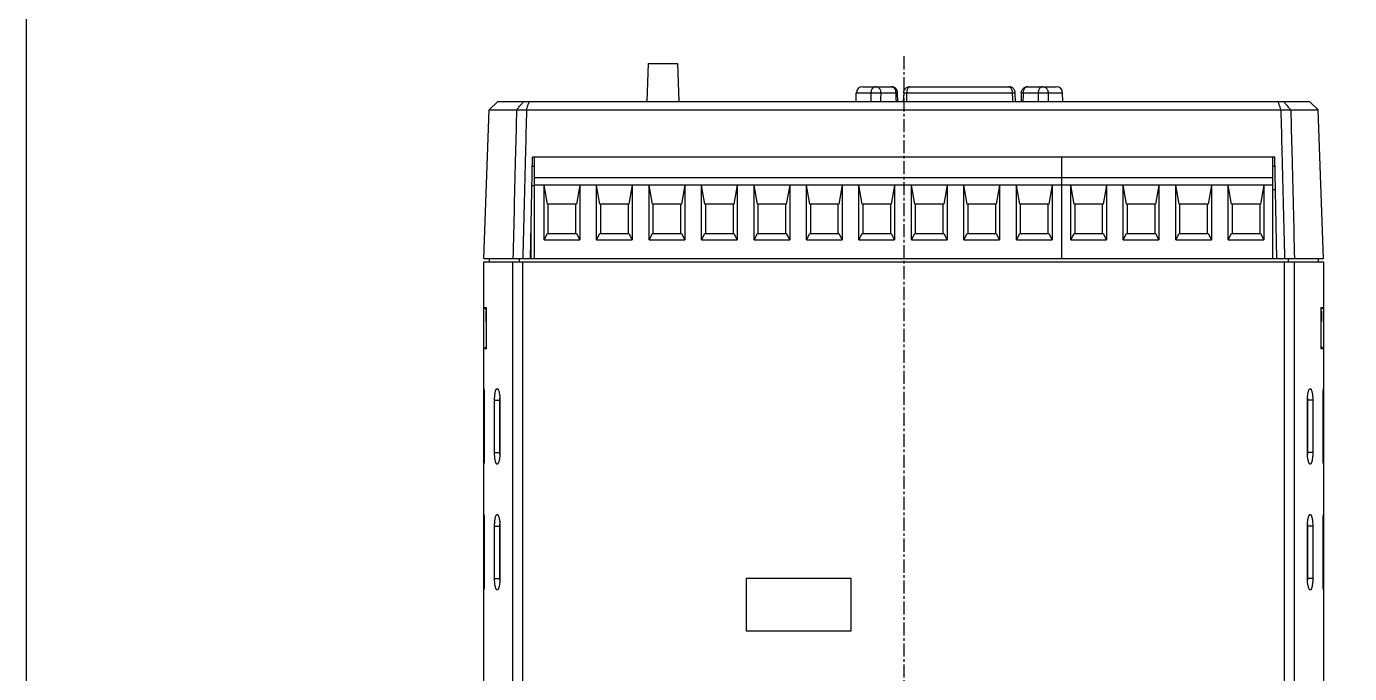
# Model space of a CAD drawing. Header units: millimetres. Extents: x 19 to 859, y 22 to 702.
# Drawn here: x 19.1 to 145.2, y 103.5 to 165.2 of the extents above; entities that cross this region are included whole.
import ezdxf

# ---------------------------------------------------------------- set-up
doc = ezdxf.new("R2010")
doc.units = ezdxf.units.MM
doc.linetypes.add('CENTER', pattern=[2, 1.25, -0.25, 0.25, -0.25])
doc.layers.add('도면층1', color=7, linetype='Continuous')

msp = doc.modelspace()

# ---------------------------------------------------------------- linework, layer by layer
at = {"color": 7, "linetype": 'Continuous'}
for p, q in [((78.322, 161.627), (78.187, 158.027)), ((78.322, 161.627), (81.122, 161.627)), ((81.122, 161.627), (81.257, 158.027)), ((98.761, 159.427), (101.495, 159.427)), ((103.272, 159.427), (112.704, 159.427)), ((114.48, 159.427), (117.215, 159.427)), ((63.996, 158.027), (63.168, 157.227)), ((63.996, 158.027), (141.348, 158.027)), ((98.14, 158.027), (98.161, 158.842)), ((98.161, 158.842), (99.542, 158.842)), ((100.481, 158.842), (101.919, 158.842)), ((102.121, 158.027), (102.095, 158.846)), ((102.672, 158.852), (102.637, 158.027)), ((102.965, 158.842), (113.01, 158.842)), ((113.338, 158.027), (113.303, 158.852)), ((113.881, 158.846), (113.854, 158.027)), ((114.056, 158.842), (115.494, 158.842)), ((116.434, 158.842), (117.815, 158.842)), ((117.836, 158.027), (117.815, 158.842)), ((141.348, 158.027), (142.176, 157.227)), ((62.672, 143.027), (63.168, 157.227)), ((63.168, 157.227), (65.785, 157.227)), ((65.785, 157.234), (66.732, 157.234)), ((66.731, 157.227), (138.613, 157.227)), ((138.613, 157.234), (139.559, 157.234)), ((139.559, 157.227), (142.176, 157.227)), ((142.672, 143.027), (142.176, 157.227)), ((67.124, 143.027), (67.293, 152.727)), ((67.293, 152.727), (138.052, 152.727)), ((67.485, 143.027), (67.485, 152.727)), ((117.735, 143.027), (117.735, 152.727)), ((117.737, 143.027), (117.737, 152.727)), ((137.862, 143.027), (137.862, 152.727)), ((138.221, 143.027), (138.052, 152.727)), ((67.485, 151.827), (67.277, 151.827)), ((138.067, 151.827), (137.862, 151.827)), ((117.735, 150.727), (67.485, 150.727)), ((137.862, 150.727), (117.737, 150.727)), ((67.485, 149.977), (67.245, 149.977)), ((117.735, 150.027), (67.485, 150.027)), ((68.41, 144.827), (68.41, 150.027)), ((68.73, 148.227), (68.41, 150.027)), ((71.81, 150.027), (71.49, 148.227)), ((71.81, 150.027), (71.81, 144.827)), ((73.41, 144.827), (73.41, 150.027)), ((73.73, 148.227), (73.41, 150.027)), ((76.81, 150.027), (76.49, 148.227)), ((76.81, 150.027), (76.81, 144.827)), ((78.41, 144.827), (78.41, 150.027)), ((78.73, 148.227), (78.41, 150.027)), ((81.81, 150.027), (81.49, 148.227)), ((81.81, 150.027), (81.81, 144.827)), ((83.41, 144.827), (83.41, 150.027)), ((83.73, 148.227), (83.41, 150.027)), ((86.81, 150.027), (86.49, 148.227)), ((86.81, 150.027), (86.81, 144.827)), ((88.41, 144.827), (88.41, 150.027)), ((88.73, 148.227), (88.41, 150.027)), ((91.81, 150.027), (91.49, 148.227)), ((91.81, 150.027), (91.81, 144.827)), ((93.41, 144.827), (93.41, 150.027)), ((93.73, 148.227), (93.41, 150.027)), ((96.81, 150.027), (96.49, 148.227)), ((96.81, 150.027), (96.81, 144.827)), ((98.41, 144.827), (98.41, 150.027)), ((98.73, 148.227), (98.41, 150.027)), ((101.81, 150.027), (101.49, 148.227)), ((101.81, 150.027), (101.81, 144.827)), ((103.41, 144.827), (103.41, 150.027)), ((103.73, 148.227), (103.41, 150.027)), ((106.81, 150.027), (106.49, 148.227)), ((106.81, 150.027), (106.81, 144.827)), ((108.41, 144.827), (108.41, 150.027)), ((108.73, 148.227), (108.41, 150.027)), ((111.81, 150.027), (111.49, 148.227)), ((111.81, 150.027), (111.81, 144.827)), ((113.41, 144.827), (113.41, 150.027)), ((113.73, 148.227), (113.41, 150.027)), ((116.81, 150.027), (116.49, 148.227)), ((116.81, 150.027), (116.81, 144.827)), ((137.862, 150.027), (117.737, 150.027)), ((118.6, 144.827), (118.6, 150.027)), ((118.92, 148.227), (118.6, 150.027)), ((122, 150.027), (121.68, 148.227)), ((122, 150.027), (122, 144.827)), ((123.6, 144.827), (123.6, 150.027)), ((123.92, 148.227), (123.6, 150.027)), ((127, 150.027), (126.68, 148.227)), ((127, 150.027), (127, 144.827)), ((128.6, 144.827), (128.6, 150.027)), ((128.92, 148.227), (128.6, 150.027)), ((132, 150.027), (131.68, 148.227)), ((132, 150.027), (132, 144.827)), ((133.6, 144.827), (133.6, 150.027)), ((133.92, 148.227), (133.6, 150.027)), ((137, 150.027), (136.68, 148.227)), ((137, 150.027), (137, 144.827)), ((137.862, 149.627), (138.106, 149.627)), ((71.49, 148.227), (68.73, 148.227)), ((68.81, 145.427), (68.81, 148.227)), ((71.41, 148.227), (71.41, 145.427)), ((76.49, 148.227), (73.73, 148.227)), ((73.81, 145.427), (73.81, 148.227)), ((76.41, 148.227), (76.41, 145.427)), ((81.49, 148.227), (78.73, 148.227)), ((78.81, 145.427), (78.81, 148.227)), ((81.41, 148.227), (81.41, 145.427)), ((86.49, 148.227), (83.73, 148.227)), ((83.81, 145.427), (83.81, 148.227)), ((86.41, 148.227), (86.41, 145.427)), ((91.49, 148.227), (88.73, 148.227)), ((88.81, 145.427), (88.81, 148.227)), ((91.41, 148.227), (91.41, 145.427)), ((96.49, 148.227), (93.73, 148.227)), ((93.81, 145.427), (93.81, 148.227)), ((96.41, 148.227), (96.41, 145.427)), ((101.49, 148.227), (98.73, 148.227)), ((98.81, 145.427), (98.81, 148.227)), ((101.41, 148.227), (101.41, 145.427)), ((106.49, 148.227), (103.73, 148.227)), ((103.81, 145.427), (103.81, 148.227)), ((106.41, 148.227), (106.41, 145.427)), ((111.49, 148.227), (108.73, 148.227)), ((108.81, 145.427), (108.81, 148.227)), ((111.41, 148.227), (111.41, 145.427)), ((116.49, 148.227), (113.73, 148.227)), ((113.81, 145.427), (113.81, 148.227)), ((116.41, 148.227), (116.41, 145.427)), ((121.68, 148.227), (118.92, 148.227)), ((119, 145.427), (119, 148.227)), ((121.6, 148.227), (121.6, 145.427)), ((126.68, 148.227), (123.92, 148.227)), ((124, 145.427), (124, 148.227)), ((126.6, 148.227), (126.6, 145.427)), ((131.68, 148.227), (128.92, 148.227)), ((129, 145.427), (129, 148.227)), ((131.6, 148.227), (131.6, 145.427)), ((136.68, 148.227), (133.92, 148.227)), ((134, 145.427), (134, 148.227)), ((136.6, 148.227), (136.6, 145.427)), ((67.185, 143.027), (67.185, 146.535)), ((68.41, 144.827), (68.73, 145.427)), ((68.73, 145.427), (71.49, 145.427)), ((71.49, 145.427), (71.81, 144.827)), ((73.41, 144.827), (73.73, 145.427)), ((73.73, 145.427), (76.49, 145.427)), ((76.49, 145.427), (76.81, 144.827)), ((78.41, 144.827), (78.73, 145.427)), ((78.73, 145.427), (81.49, 145.427)), ((81.49, 145.427), (81.81, 144.827)), ((83.41, 144.827), (83.73, 145.427)), ((83.73, 145.427), (86.49, 145.427)), ((86.49, 145.427), (86.81, 144.827)), ((88.41, 144.827), (88.73, 145.427)), ((88.73, 145.427), (91.49, 145.427)), ((91.49, 145.427), (91.81, 144.827)), ((93.41, 144.827), (93.73, 145.427)), ((93.73, 145.427), (96.49, 145.427)), ((96.49, 145.427), (96.81, 144.827)), ((98.41, 144.827), (98.73, 145.427)), ((98.73, 145.427), (101.49, 145.427)), ((101.49, 145.427), (101.81, 144.827)), ((103.41, 144.827), (103.73, 145.427)), ((103.73, 145.427), (106.49, 145.427)), ((106.49, 145.427), (106.81, 144.827)), ((108.41, 144.827), (108.73, 145.427)), ((108.73, 145.427), (111.49, 145.427)), ((111.49, 145.427), (111.81, 144.827)), ((113.41, 144.827), (113.73, 145.427)), ((113.73, 145.427), (116.49, 145.427)), ((116.49, 145.427), (116.81, 144.827)), ((118.6, 144.827), (118.92, 145.427)), ((118.92, 145.427), (121.68, 145.427)), ((121.68, 145.427), (122, 144.827)), ((123.6, 144.827), (123.92, 145.427)), ((123.92, 145.427), (126.68, 145.427)), ((126.68, 145.427), (127, 144.827)), ((128.6, 144.827), (128.92, 145.427)), ((128.92, 145.427), (131.68, 145.427)), ((131.68, 145.427), (132, 144.827)), ((133.6, 144.827), (133.92, 145.427)), ((133.92, 145.427), (136.68, 145.427)), ((136.68, 145.427), (137, 144.827)), ((68.41, 144.827), (71.81, 144.827)), ((73.41, 144.827), (76.81, 144.827)), ((78.41, 144.827), (81.81, 144.827)), ((83.41, 144.827), (86.81, 144.827)), ((88.41, 144.827), (91.81, 144.827)), ((93.41, 144.827), (96.81, 144.827)), ((98.41, 144.827), (101.81, 144.827)), ((103.41, 144.827), (106.81, 144.827)), ((108.41, 144.827), (111.81, 144.827)), ((113.41, 144.827), (116.81, 144.827)), ((118.6, 144.827), (122, 144.827)), ((123.6, 144.827), (127, 144.827)), ((128.6, 144.827), (132, 144.827)), ((133.6, 144.827), (137, 144.827)), ((62.672, 143.027), (117.735, 143.027)), ((62.672, 142.727), (142.672, 142.727)), ((62.672, 58.027), (62.672, 142.727)), ((63.172, 143.027), (63.172, 142.727)), ((65.433, 88.295), (65.433, 142.727)), ((66.024, 143.027), (66.024, 142.727)), ((66.378, 88.118), (66.378, 142.727)), ((117.737, 143.027), (142.672, 143.027)), ((138.967, 88.118), (138.967, 142.727)), ((139.321, 143.027), (139.321, 142.727)), ((139.911, 88.295), (139.911, 142.727)), ((142.172, 143.027), (142.172, 142.727)), ((142.672, 142.727), (142.672, 58.027)), ((62.672, 138.377), (62.874, 138.175)), ((62.672, 138.377), (62.874, 138.377)), ((62.872, 137.027), (62.872, 138.027)), ((62.874, 138.377), (62.874, 134.427)), ((142.672, 138.377), (142.47, 138.175)), ((142.47, 138.377), (142.672, 138.377)), ((142.47, 134.427), (142.47, 138.377)), ((142.472, 138.027), (142.472, 137.027)), ((62.672, 134.427), (62.874, 134.628)), ((62.874, 134.426), (62.672, 134.427)), ((142.672, 134.427), (142.47, 134.628)), ((142.672, 134.427), (142.47, 134.426)), ((62.672, 130.627), (62.673, 130.627)), ((142.671, 130.627), (142.672, 130.627)), ((62.672, 129.527), (62.709, 129.527)), ((62.709, 129.527), (62.709, 124.527)), ((63.69, 124.527), (63.69, 129.527)), ((63.69, 129.527), (64.201, 129.527)), ((64.179, 124.527), (64.179, 129.527)), ((64.201, 129.527), (64.201, 124.527)), ((141.655, 129.527), (141.144, 129.527)), ((141.144, 124.527), (141.144, 129.527)), ((141.165, 129.527), (141.165, 124.527)), ((141.655, 129.527), (141.655, 124.527)), ((142.672, 129.527), (142.635, 129.527)), ((142.635, 124.527), (142.635, 129.527)), ((62.672, 124.527), (62.709, 124.527)), ((63.69, 124.527), (64.201, 124.527)), ((141.655, 124.527), (141.144, 124.527)), ((142.672, 124.527), (142.635, 124.527)), ((62.673, 123.427), (62.672, 123.427)), ((142.672, 123.427), (142.672, 123.426)), ((62.672, 118.627), (62.673, 118.627)), ((142.671, 118.627), (142.672, 118.627)), ((62.672, 117.527), (62.709, 117.527)), ((62.709, 117.527), (62.709, 112.527)), ((63.69, 112.527), (63.69, 117.527)), ((63.69, 117.527), (64.201, 117.527)), ((64.179, 112.527), (64.179, 117.527)), ((64.201, 117.527), (64.201, 112.527)), ((141.144, 112.527), (141.144, 117.527)), ((141.655, 117.527), (141.144, 117.527)), ((141.165, 117.527), (141.165, 112.527)), ((141.655, 117.527), (141.655, 112.527)), ((142.635, 112.527), (142.635, 117.527)), ((142.672, 117.527), (142.635, 117.527)), ((62.672, 112.527), (62.709, 112.527)), ((63.69, 112.527), (64.201, 112.527)), ((87.672, 112.527), (87.672, 107.527)), ((97.672, 112.527), (87.672, 112.527)), ((97.672, 107.527), (97.672, 112.527)), ((141.655, 112.527), (141.144, 112.527)), ((142.672, 112.527), (142.635, 112.527)), ((62.673, 111.427), (62.672, 111.427)), ((142.672, 111.427), (142.672, 111.426)), ((87.672, 107.527), (97.672, 107.527))]:
    msp.add_line(p, q, dxfattribs=at)
msp.add_lwpolyline([(19.082, 603.511), (858.998, 603.511), (858.998, 22.473), (19.082, 22.473)], close=True)
for centre, start, end in [((98.761, 158.827), 90, 178.5), ((117.215, 158.827), 1.5, 90)]:
    msp.add_arc(centre, 0.6, start, end, dxfattribs=at)
for points, knots in [([(100.057, 159.427), (100.012, 159.427), (99.919, 159.412), (99.792, 159.349), (99.684, 159.251), (99.604, 159.126), (99.555, 158.987), (99.543, 158.89), (99.542, 158.842)], [0, 0, 0, 0, 0.13624454, 0.27555328, 0.42026591, 0.56889954, 0.71616687, 0.85939691, 0.85939691, 0.85939691, 0.85939691]), ([(100.057, 159.427), (100.095, 159.427), (100.173, 159.411), (100.278, 159.347), (100.366, 159.248), (100.431, 159.124), (100.471, 158.986), (100.48, 158.89), (100.481, 158.842)], [0, 0, 0, 0, 0.11270879, 0.23244124, 0.36365203, 0.50496935, 0.64955037, 0.7924155, 0.7924155, 0.7924155, 0.7924155]), ([(101.495, 159.427), (101.532, 159.427), (101.608, 159.412), (101.711, 159.351), (101.798, 159.256), (101.865, 159.134), (101.908, 158.993), (101.918, 158.893), (101.919, 158.842)], [0, 0, 0, 0, 0.10995726, 0.22654436, 0.35372959, 0.49240683, 0.64012653, 0.79246253, 0.79246253, 0.79246253, 0.79246253]), ([(102.095, 158.846), (102.093, 158.897), (102.077, 158.999), (102.014, 159.141), (101.917, 159.262), (101.793, 159.355), (101.649, 159.413), (101.546, 159.427), (101.495, 159.427)], [0, 0, 0, 0, 0.15361284, 0.30706417, 0.46046817, 0.6137678, 0.76720805, 0.92080542, 0.92080542, 0.92080542, 0.92080542]), ([(102.672, 158.852), (102.674, 158.903), (102.692, 159.004), (102.755, 159.145), (102.852, 159.264), (102.976, 159.356), (103.119, 159.414), (103.221, 159.427), (103.272, 159.427)], [0, 0, 0, 0, 0.15252293, 0.30494675, 0.45734737, 0.60968184, 0.7621025, 0.91461845, 0.91461845, 0.91461845, 0.91461845]), ([(103.272, 159.427), (103.244, 159.427), (103.184, 159.409), (103.109, 159.343), (103.047, 159.244), (103.001, 159.121), (102.973, 158.985), (102.966, 158.89), (102.965, 158.842)], [0, 0, 0, 0, 0.08272935, 0.17898362, 0.29513335, 0.42873384, 0.57057733, 0.71307656, 0.71307656, 0.71307656, 0.71307656]), ([(112.704, 159.427), (112.731, 159.427), (112.792, 159.409), (112.867, 159.343), (112.929, 159.244), (112.975, 159.121), (113.003, 158.985), (113.01, 158.89), (113.01, 158.842)], [0, 0, 0, 0, 0.08272981, 0.17898447, 0.29513429, 0.42873459, 0.57057774, 0.71307655, 0.71307655, 0.71307655, 0.71307655]), ([(113.303, 158.852), (113.301, 158.903), (113.284, 159.004), (113.22, 159.145), (113.124, 159.264), (113, 159.356), (112.857, 159.414), (112.755, 159.427), (112.704, 159.427)], [0, 0, 0, 0, 0.15252289, 0.30494672, 0.45734734, 0.60968183, 0.76210249, 0.91461845, 0.91461845, 0.91461845, 0.91461845]), ([(113.881, 158.846), (113.882, 158.897), (113.899, 158.999), (113.962, 159.141), (114.058, 159.262), (114.183, 159.355), (114.326, 159.413), (114.429, 159.427), (114.48, 159.427)], [0, 0, 0, 0, 0.15361297, 0.30706427, 0.46046824, 0.61376785, 0.76720807, 0.92080542, 0.92080542, 0.92080542, 0.92080542]), ([(114.48, 159.427), (114.444, 159.427), (114.367, 159.412), (114.264, 159.351), (114.177, 159.256), (114.111, 159.134), (114.068, 158.993), (114.057, 158.893), (114.056, 158.842)], [0, 0, 0, 0, 0.10995731, 0.22654427, 0.35372959, 0.4924069, 0.64012641, 0.79246253, 0.79246253, 0.79246253, 0.79246253]), ([(115.918, 159.427), (115.881, 159.427), (115.803, 159.411), (115.698, 159.347), (115.61, 159.248), (115.545, 159.124), (115.505, 158.986), (115.495, 158.89), (115.494, 158.842)], [0, 0, 0, 0, 0.11270935, 0.23244214, 0.36365291, 0.50497, 0.64955074, 0.79241549, 0.79241549, 0.79241549, 0.79241549]), ([(115.918, 159.427), (115.964, 159.427), (116.056, 159.412), (116.184, 159.349), (116.291, 159.251), (116.372, 159.126), (116.421, 158.987), (116.433, 158.89), (116.434, 158.842)], [0, 0, 0, 0, 0.1362438, 0.27555215, 0.4202648, 0.56889873, 0.71616644, 0.85939692, 0.85939692, 0.85939692, 0.85939692]), ([(65.785, 157.227), (65.861, 157.315), (66.018, 157.489), (66.249, 157.757), (66.405, 157.936), (66.484, 158.027)], [0, 0, 0, 0, 0.3490639, 0.7014655, 1.0622697, 1.0622697, 1.0622697, 1.0622697]), ([(66.731, 157.227), (66.761, 157.313), (66.807, 157.493), (66.905, 157.756), (66.966, 157.936), (66.998, 158.027)], [0, 0, 0, 0, 0.27394866, 0.55540189, 0.8427571, 0.8427571, 0.8427571, 0.8427571]), ([(99.542, 158.842), (99.574, 158.844), (99.647, 158.848), (99.769, 158.851), (99.91, 158.852), (100.06, 158.852), (100.211, 158.851), (100.351, 158.847), (100.44, 158.844), (100.481, 158.842)], [0, 0, 0, 0, 0.09629911, 0.22064673, 0.36477543, 0.51902036, 0.67305686, 0.81654017, 0.93994838, 0.93994838, 0.93994838, 0.93994838]), ([(101.919, 158.842), (101.95, 158.843), (102.01, 158.848), (102.043, 158.839), (102.101, 158.851), (102.095, 158.846)], [0, 0, 0, 0, 0.09189576, 0.15154966, 0.17546559, 0.17546559, 0.17546559, 0.17546559]), ([(102.672, 158.852), (102.677, 158.856), (102.706, 158.846), (102.76, 158.853), (102.853, 158.845), (102.924, 158.844), (102.965, 158.842)], [0, 0, 0, 0, 0.01929018, 0.07755288, 0.17086862, 0.29305515, 0.29305515, 0.29305515, 0.29305515]), ([(113.01, 158.842), (113.051, 158.844), (113.122, 158.845), (113.215, 158.853), (113.269, 158.846), (113.298, 158.856), (113.303, 158.852)], [0, 0, 0, 0, 0.1221673, 0.21549198, 0.27375938, 0.2930552, 0.2930552, 0.2930552, 0.2930552]), ([(113.881, 158.846), (113.875, 158.851), (113.933, 158.839), (113.965, 158.848), (114.026, 158.843), (114.056, 158.842)], [0, 0, 0, 0, 0.02390993, 0.08355492, 0.17546587, 0.17546587, 0.17546587, 0.17546587]), ([(115.494, 158.842), (115.535, 158.844), (115.624, 158.847), (115.765, 158.851), (115.915, 158.852), (116.066, 158.852), (116.207, 158.851), (116.328, 158.848), (116.402, 158.844), (116.434, 158.842)], [0, 0, 0, 0, 0.1233847, 0.26687139, 0.42090585, 0.57515141, 0.71928332, 0.84362951, 0.93994839, 0.93994839, 0.93994839, 0.93994839]), ([(138.613, 157.227), (138.583, 157.313), (138.538, 157.493), (138.439, 157.756), (138.379, 157.936), (138.347, 158.027)], [0, 0, 0, 0, 0.27394422, 0.5553975, 0.8427571, 0.8427571, 0.8427571, 0.8427571]), ([(139.56, 157.227), (139.483, 157.315), (139.327, 157.489), (139.096, 157.757), (138.939, 157.936), (138.86, 158.027)], [0, 0, 0, 0, 0.3490693, 0.7014708, 1.0622697, 1.0622697, 1.0622697, 1.0622697]), ([(65.785, 157.227), (65.751, 155.844), (65.674, 152.76), (65.557, 148.027), (65.474, 144.676), (65.434, 143.027)], [0, 0, 0, 0, 4.1511625, 9.2539368, 14.2048392, 14.2048392, 14.2048392, 14.2048392]), ([(66.731, 157.227), (66.697, 155.844), (66.62, 152.76), (66.502, 148.027), (66.418, 144.676), (66.378, 143.027)], [0, 0, 0, 0, 4.1511797, 9.253975, 14.2048977, 14.2048977, 14.2048977, 14.2048977]), ([(138.613, 157.227), (138.648, 155.838), (138.725, 152.748), (138.843, 148.014), (138.926, 144.67), (138.967, 143.027)], [0, 0, 0, 0, 4.1694346, 9.2722299, 14.2048977, 14.2048977, 14.2048977, 14.2048977]), ([(139.559, 157.227), (139.594, 155.838), (139.671, 152.748), (139.788, 148.014), (139.871, 144.67), (139.911, 143.027)], [0, 0, 0, 0, 4.1694174, 9.2721917, 14.2048392, 14.2048392, 14.2048392, 14.2048392]), ([(62.673, 130.627), (62.683, 130.63), (62.672, 130.551), (62.696, 130.482), (62.694, 130.287), (62.705, 130.07), (62.708, 129.805), (62.709, 129.623), (62.709, 129.527)], [0, 0, 0, 0, 0.031311, 0.1348891, 0.3150879, 0.5531105, 0.8119372, 1.1014894, 1.1014894, 1.1014894, 1.1014894]), ([(63.69, 129.527), (63.69, 129.563), (63.69, 129.637), (63.694, 129.767), (63.703, 129.915), (63.719, 130.076), (63.741, 130.224), (63.767, 130.353), (63.798, 130.459), (63.832, 130.54), (63.868, 130.596), (63.905, 130.624), (63.935, 130.628), (63.957, 130.623), (63.975, 130.612), (63.986, 130.602), (63.991, 130.597)], [0, 0, 0, 0, 0.110231, 0.2210327, 0.39107, 0.5544908, 0.7053919, 0.8384591, 0.9493931, 1.0369968, 1.1019949, 1.1489654, 1.1693236, 1.19024, 1.2137803, 1.2340968, 1.2340968, 1.2340968, 1.2340968]), ([(63.991, 130.597), (63.993, 130.595), (64.011, 130.576), (64.043, 130.527), (64.08, 130.441), (64.114, 130.329), (64.144, 130.196), (64.169, 130.046), (64.193, 129.828), (64.2, 129.654), (64.201, 129.534), (64.201, 129.527)], [0, 0, 0, 0, 0.0073923, 0.0784258, 0.1726738, 0.2902342, 0.428052, 0.5818282, 0.7458836, 1.0847781, 1.1058491, 1.1058491, 1.1058491, 1.1058491]), ([(141.144, 129.527), (141.144, 129.564), (141.145, 129.639), (141.15, 129.77), (141.161, 129.918), (141.18, 130.079), (141.206, 130.226), (141.237, 130.355), (141.272, 130.461), (141.309, 130.54), (141.338, 130.582), (141.353, 130.597)], [0, 0, 0, 0, 0.1117664, 0.2240293, 0.3943484, 0.557979, 0.7091572, 0.8427206, 0.9544639, 1.0431217, 1.1058159, 1.1058159, 1.1058159, 1.1058159]), ([(141.353, 130.597), (141.354, 130.598), (141.366, 130.61), (141.387, 130.624), (141.417, 130.628), (141.438, 130.622), (141.459, 130.61), (141.487, 130.581), (141.52, 130.526), (141.554, 130.438), (141.584, 130.326), (141.609, 130.192), (141.629, 130.042), (141.649, 129.825), (141.655, 129.651), (141.655, 129.533), (141.655, 129.527)], [0, 0, 0, 0, 0.0034553, 0.0512388, 0.0716835, 0.0924297, 0.115605, 0.1428178, 0.2128354, 0.3062777, 0.4233892, 0.5609974, 0.7146017, 0.8783672, 1.2158842, 1.234196, 1.234196, 1.234196, 1.234196]), ([(142.635, 129.527), (142.635, 129.62), (142.637, 129.804), (142.64, 130.072), (142.65, 130.293), (142.65, 130.488), (142.671, 130.551), (142.663, 130.631), (142.672, 130.627)], [0, 0, 0, 0, 0.2802011, 0.5548335, 0.7949343, 0.9709091, 1.0713056, 1.1014298, 1.1014298, 1.1014298, 1.1014298]), ([(141.155, 129.705), (141.162, 129.649), (141.165, 129.59), (141.165, 129.53), (141.165, 129.527)], [0, 0, 0, 0, 0.16915864, 0.1791469, 0.1791469, 0.1791469, 0.1791469]), ([(62.709, 124.527), (62.709, 124.433), (62.708, 124.249), (62.705, 123.98), (62.694, 123.76), (62.694, 123.565), (62.674, 123.501), (62.682, 123.422), (62.673, 123.427)], [0, 0, 0, 0, 0.2805643, 0.5553686, 0.79544, 0.971374, 1.071376, 1.1014343, 1.1014343, 1.1014343, 1.1014343]), ([(63.991, 123.456), (63.991, 123.455), (63.978, 123.444), (63.958, 123.429), (63.928, 123.425), (63.906, 123.431), (63.886, 123.443), (63.857, 123.472), (63.825, 123.527), (63.791, 123.615), (63.761, 123.727), (63.735, 123.861), (63.715, 124.011), (63.696, 124.229), (63.69, 124.402), (63.69, 124.52), (63.69, 124.527)], [0, 0, 0, 0, 0.0034553, 0.0512388, 0.0716835, 0.0924297, 0.115605, 0.1428178, 0.2128354, 0.3062777, 0.4233892, 0.5609974, 0.7146017, 0.8783672, 1.2158842, 1.234196, 1.234196, 1.234196, 1.234196]), ([(64.201, 124.527), (64.201, 124.489), (64.2, 124.415), (64.194, 124.283), (64.183, 124.135), (64.164, 123.974), (64.138, 123.827), (64.107, 123.698), (64.072, 123.592), (64.035, 123.513), (64.006, 123.471), (63.991, 123.456)], [0, 0, 0, 0, 0.1117664, 0.2240293, 0.3943484, 0.557979, 0.7091572, 0.8427206, 0.9544639, 1.0431217, 1.1058159, 1.1058159, 1.1058159, 1.1058159]), ([(64.19, 124.348), (64.183, 124.404), (64.179, 124.464), (64.179, 124.523), (64.179, 124.527)], [0, 0, 0, 0, 0.16915864, 0.1791469, 0.1791469, 0.1791469, 0.1791469]), ([(141.353, 123.456), (141.352, 123.458), (141.333, 123.477), (141.302, 123.526), (141.265, 123.612), (141.23, 123.724), (141.2, 123.857), (141.176, 124.007), (141.152, 124.225), (141.144, 124.4), (141.144, 124.52), (141.144, 124.527)], [0, 0, 0, 0, 0.0073923, 0.0784258, 0.1726738, 0.2902342, 0.428052, 0.5818282, 0.7458836, 1.0847781, 1.1058491, 1.1058491, 1.1058491, 1.1058491]), ([(141.655, 124.527), (141.655, 124.49), (141.654, 124.416), (141.65, 124.286), (141.641, 124.138), (141.625, 123.977), (141.604, 123.83), (141.577, 123.701), (141.547, 123.594), (141.513, 123.513), (141.476, 123.457), (141.439, 123.429), (141.409, 123.425), (141.388, 123.431), (141.369, 123.442), (141.358, 123.451), (141.353, 123.456)], [0, 0, 0, 0, 0.110231, 0.2210327, 0.39107, 0.5544908, 0.7053919, 0.8384591, 0.9493931, 1.0369968, 1.1019949, 1.1489654, 1.1693236, 1.19024, 1.2137803, 1.2340968, 1.2340968, 1.2340968, 1.2340968]), ([(142.672, 123.426), (142.662, 123.423), (142.673, 123.502), (142.649, 123.572), (142.651, 123.766), (142.64, 123.983), (142.637, 124.248), (142.635, 124.43), (142.635, 124.527)], [0, 0, 0, 0, 0.031425, 0.1353331, 0.315744, 0.5532447, 0.8121415, 1.1014863, 1.1014863, 1.1014863, 1.1014863]), ([(62.673, 118.627), (62.683, 118.63), (62.672, 118.551), (62.696, 118.482), (62.694, 118.287), (62.705, 118.07), (62.708, 117.805), (62.709, 117.623), (62.709, 117.527)], [0, 0, 0, 0, 0.031311, 0.1348891, 0.3150879, 0.5531105, 0.8119372, 1.1014894, 1.1014894, 1.1014894, 1.1014894]), ([(63.69, 117.527), (63.69, 117.563), (63.69, 117.637), (63.694, 117.767), (63.703, 117.915), (63.719, 118.076), (63.741, 118.224), (63.767, 118.353), (63.798, 118.459), (63.832, 118.54), (63.868, 118.596), (63.905, 118.624), (63.935, 118.628), (63.957, 118.623), (63.975, 118.612), (63.986, 118.602), (63.991, 118.597)], [0, 0, 0, 0, 0.110231, 0.2210327, 0.39107, 0.5544908, 0.7053919, 0.8384591, 0.9493931, 1.0369968, 1.1019949, 1.1489654, 1.1693236, 1.19024, 1.2137803, 1.2340968, 1.2340968, 1.2340968, 1.2340968]), ([(63.991, 118.597), (63.993, 118.595), (64.011, 118.576), (64.043, 118.527), (64.08, 118.441), (64.114, 118.329), (64.144, 118.196), (64.169, 118.046), (64.193, 117.828), (64.2, 117.654), (64.201, 117.534), (64.201, 117.527)], [0, 0, 0, 0, 0.0073923, 0.0784258, 0.1726738, 0.2902342, 0.428052, 0.5818282, 0.7458836, 1.0847781, 1.1058491, 1.1058491, 1.1058491, 1.1058491]), ([(141.144, 117.527), (141.144, 117.564), (141.145, 117.639), (141.15, 117.77), (141.161, 117.918), (141.18, 118.079), (141.206, 118.226), (141.237, 118.355), (141.272, 118.461), (141.309, 118.54), (141.338, 118.582), (141.353, 118.597)], [0, 0, 0, 0, 0.1117664, 0.2240293, 0.3943484, 0.557979, 0.7091572, 0.8427206, 0.9544639, 1.0431217, 1.1058159, 1.1058159, 1.1058159, 1.1058159]), ([(141.353, 118.597), (141.354, 118.598), (141.366, 118.61), (141.387, 118.624), (141.417, 118.628), (141.438, 118.622), (141.459, 118.61), (141.487, 118.581), (141.52, 118.526), (141.554, 118.438), (141.584, 118.326), (141.609, 118.192), (141.629, 118.042), (141.649, 117.825), (141.655, 117.651), (141.655, 117.533), (141.655, 117.527)], [0, 0, 0, 0, 0.0034553, 0.0512388, 0.0716835, 0.0924297, 0.115605, 0.1428178, 0.2128354, 0.3062777, 0.4233892, 0.5609974, 0.7146017, 0.8783672, 1.2158842, 1.234196, 1.234196, 1.234196, 1.234196]), ([(142.635, 117.527), (142.635, 117.62), (142.637, 117.804), (142.64, 118.072), (142.65, 118.293), (142.65, 118.488), (142.671, 118.551), (142.663, 118.631), (142.672, 118.627)], [0, 0, 0, 0, 0.2802011, 0.5548335, 0.7949343, 0.9709091, 1.0713056, 1.1014298, 1.1014298, 1.1014298, 1.1014298]), ([(141.155, 117.705), (141.162, 117.649), (141.165, 117.59), (141.165, 117.53), (141.165, 117.527)], [0, 0, 0, 0, 0.16915864, 0.1791469, 0.1791469, 0.1791469, 0.1791469]), ([(62.709, 112.527), (62.709, 112.433), (62.708, 112.249), (62.705, 111.98), (62.694, 111.76), (62.694, 111.565), (62.674, 111.501), (62.682, 111.422), (62.673, 111.427)], [0, 0, 0, 0, 0.2805643, 0.5553686, 0.79544, 0.971374, 1.071376, 1.1014343, 1.1014343, 1.1014343, 1.1014343]), ([(63.991, 111.456), (63.991, 111.455), (63.978, 111.444), (63.958, 111.429), (63.928, 111.425), (63.906, 111.431), (63.886, 111.443), (63.857, 111.472), (63.825, 111.527), (63.791, 111.615), (63.761, 111.727), (63.735, 111.861), (63.715, 112.011), (63.696, 112.229), (63.69, 112.402), (63.69, 112.52), (63.69, 112.527)], [0, 0, 0, 0, 0.0034553, 0.0512388, 0.0716835, 0.0924297, 0.115605, 0.1428178, 0.2128354, 0.3062777, 0.4233892, 0.5609974, 0.7146017, 0.8783672, 1.2158842, 1.234196, 1.234196, 1.234196, 1.234196]), ([(64.201, 112.527), (64.201, 112.489), (64.2, 112.415), (64.194, 112.283), (64.183, 112.135), (64.164, 111.974), (64.138, 111.827), (64.107, 111.698), (64.072, 111.592), (64.035, 111.513), (64.006, 111.471), (63.991, 111.456)], [0, 0, 0, 0, 0.1117664, 0.2240293, 0.3943484, 0.557979, 0.7091572, 0.8427206, 0.9544639, 1.0431217, 1.1058159, 1.1058159, 1.1058159, 1.1058159]), ([(64.19, 112.348), (64.183, 112.404), (64.179, 112.464), (64.179, 112.523), (64.179, 112.527)], [0, 0, 0, 0, 0.16915864, 0.1791469, 0.1791469, 0.1791469, 0.1791469]), ([(141.353, 111.456), (141.352, 111.458), (141.333, 111.477), (141.302, 111.526), (141.265, 111.612), (141.23, 111.724), (141.2, 111.857), (141.176, 112.007), (141.152, 112.225), (141.144, 112.4), (141.144, 112.52), (141.144, 112.527)], [0, 0, 0, 0, 0.0073923, 0.0784258, 0.1726738, 0.2902342, 0.428052, 0.5818282, 0.7458836, 1.0847781, 1.1058491, 1.1058491, 1.1058491, 1.1058491]), ([(141.655, 112.527), (141.655, 112.49), (141.654, 112.416), (141.65, 112.286), (141.641, 112.138), (141.625, 111.977), (141.604, 111.83), (141.577, 111.701), (141.547, 111.594), (141.513, 111.513), (141.476, 111.457), (141.439, 111.429), (141.409, 111.425), (141.388, 111.431), (141.369, 111.442), (141.358, 111.451), (141.353, 111.456)], [0, 0, 0, 0, 0.110231, 0.2210327, 0.39107, 0.5544908, 0.7053919, 0.8384591, 0.9493931, 1.0369968, 1.1019949, 1.1489654, 1.1693236, 1.19024, 1.2137803, 1.2340968, 1.2340968, 1.2340968, 1.2340968]), ([(142.672, 111.426), (142.662, 111.423), (142.673, 111.502), (142.649, 111.572), (142.651, 111.766), (142.64, 111.983), (142.637, 112.248), (142.635, 112.43), (142.635, 112.527)], [0, 0, 0, 0, 0.031425, 0.1353331, 0.315744, 0.5532447, 0.8121415, 1.1014863, 1.1014863, 1.1014863, 1.1014863])]:
    msp.add_open_spline(points, degree=3, knots=knots, dxfattribs=at)
for points in [[(102.008, 159.138), (101.993, 159.163), (101.976, 159.187), (101.957, 159.209)], [(102.07, 158.997), (102.062, 159.025), (102.052, 159.052), (102.04, 159.077)], [(102.698, 159.002), (102.706, 159.029), (102.717, 159.056), (102.729, 159.082)], [(99.542, 158.842), (99.54, 158.57), (99.539, 158.298), (99.538, 158.027)], [(100.481, 158.842), (100.48, 158.57), (100.478, 158.298), (100.477, 158.027)], [(101.919, 158.842), (101.928, 158.57), (101.937, 158.298), (101.945, 158.027)], [(102.965, 158.842), (102.953, 158.57), (102.941, 158.298), (102.929, 158.027)], [(113.01, 158.842), (113.022, 158.57), (113.034, 158.298), (113.046, 158.027)], [(114.056, 158.842), (114.047, 158.57), (114.039, 158.297), (114.03, 158.024)], [(115.494, 158.842), (115.496, 158.57), (115.497, 158.298), (115.499, 158.027)], [(116.434, 158.842), (116.435, 158.57), (116.436, 158.298), (116.437, 158.027)], [(142.672, 130.627), (142.672, 130.627), (142.672, 130.627), (142.672, 130.627)], [(64.179, 129.527), (64.179, 129.587), (64.183, 129.647), (64.19, 129.707)], [(141.165, 124.527), (141.165, 124.466), (141.162, 124.406), (141.155, 124.346)], [(62.673, 123.426), (62.673, 123.426), (62.673, 123.426), (62.673, 123.427)], [(142.672, 118.627), (142.672, 118.627), (142.672, 118.627), (142.672, 118.627)], [(64.179, 117.527), (64.179, 117.587), (64.183, 117.647), (64.19, 117.707)], [(141.165, 112.527), (141.165, 112.466), (141.162, 112.406), (141.155, 112.346)], [(62.673, 111.426), (62.673, 111.426), (62.673, 111.426), (62.673, 111.427)]]:
    msp.add_open_spline(points, degree=3, dxfattribs=at)
at = {"layer": '도면층1', "color": 1, "linetype": 'CENTER'}
msp.add_line((102.672, 162.325), (102.672, 48.791), dxfattribs=at)

doc.saveas('drawing.dxf')
